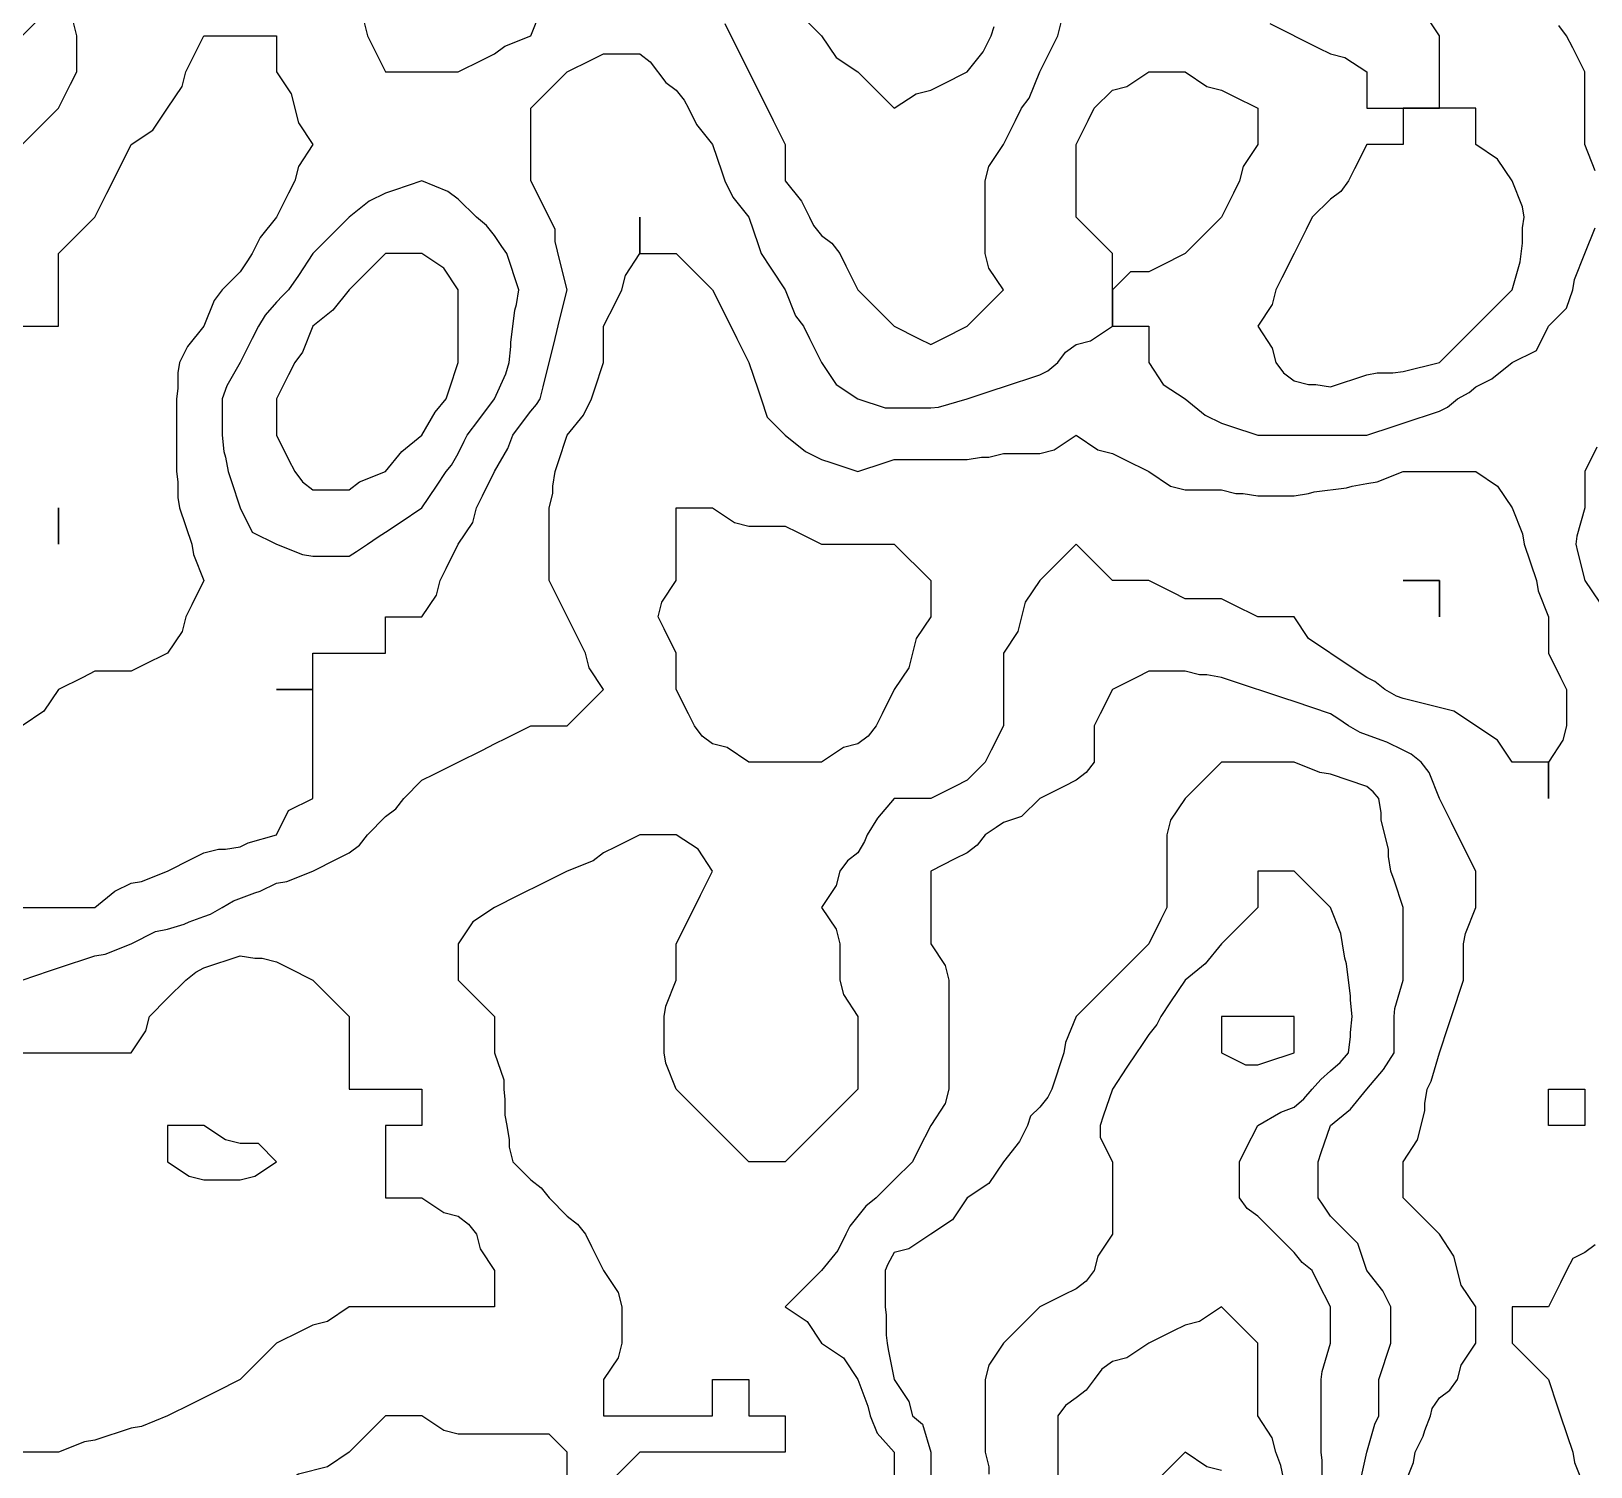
# Model space of a CAD drawing. Header units: inches. Extents: x 794995 to 811195, y 2485918 to 2508058.
# Drawn here: x 807723 to 809010, y 2501596 to 2502782 of the extents above; entities that cross this region are included whole.
import ezdxf

# ---------------------------------------------------------------- set-up
doc = ezdxf.new("R2010")
doc.units = ezdxf.units.IN
doc.header["$MEASUREMENT"] = 0
doc.layers.add('contour', color=7, linetype='Continuous')

msp = doc.modelspace()

# ---------------------------------------------------------------- linework, layer by layer
at = {"layer": 'contour'}
for points in [[(807715.2, 2502688.4), (807745.2, 2502718.4), (807755.2, 2502738.4), (807760.2, 2502748.4), (807760.2, 2502778.4), (807757.2, 2502790.4), (807745.2, 2502808.4), (807715.2, 2502778.4), (807685.2, 2502778.4), (807675.2, 2502758.4), (807670.2, 2502748.4), (807670.2, 2502733.4), (807685.2, 2502718.4), (807685.2, 2502688.4)], [(808855.2, 2502500.9), (808885.2, 2502508.4), (808915.2, 2502538.4), (808945.2, 2502568.4), (808951.8, 2502591.7), (808953.7, 2502606.9), (808953.7, 2502619.8), (808955.2, 2502628.4), (808953.7, 2502636.9), (808945.2, 2502658.4), (808933.2, 2502676.4), (808915.2, 2502688.4), (808915.2, 2502718.4), (808855.2, 2502718.4), (808855.2, 2502688.4), (808825.2, 2502688.4), (808815.2, 2502668.4), (808810.2, 2502658.4), (808803.7, 2502649.8), (808795.2, 2502643.4), (808780.2, 2502628.4), (808775.2, 2502618.4), (808765.2, 2502598.4), (808755.2, 2502578.4), (808750.2, 2502568.4), (808747.2, 2502556.4), (808735.2, 2502538.4), (808747.2, 2502520.4), (808750.2, 2502508.4), (808756.6, 2502499.8), (808765.2, 2502493.4), (808777.2, 2502490.4), (808783.2, 2502490.4), (808795.2, 2502488.4), (808825.2, 2502498.4), (808833.7, 2502499.8), (808846.6, 2502499.8)], [(807985.2, 2502348.4), (807991.2, 2502352.4), (808000.2, 2502358.4), (808009.2, 2502364.4), (808015.2, 2502368.4), (808027.2, 2502376.4), (808045.2, 2502388.4), (808057.2, 2502406.4), (808065.2, 2502418.4), (808069.7, 2502423.8), (808075.2, 2502433.4), (808080.2, 2502443.4), (808082.7, 2502448.4), (808092.3, 2502461.2), (808105.2, 2502478.4), (808114.4, 2502499.1), (808117.2, 2502508.4), (808118.5, 2502521.7), (808118.5, 2502525), (808121.8, 2502551.7), (808123.2, 2502556.4), (808125.2, 2502568.4), (808115.2, 2502598.4), (808111.2, 2502604.4), (808105.2, 2502613.4), (808098.5, 2502621.7), (808090.2, 2502628.4), (808075.2, 2502643.4), (808066.6, 2502649.8), (808045.2, 2502658.4), (808022.7, 2502650.9), (808015.2, 2502648.4), (808001.8, 2502641.7), (807985.2, 2502628.4), (807955.2, 2502598.4), (807943.2, 2502580.4), (807935.2, 2502568.4), (807930.2, 2502563.4), (807925.2, 2502558.4), (807915.9, 2502547.6), (807910.2, 2502538.4), (807905.2, 2502528.4), (807895.2, 2502508.4), (807884.2, 2502489.3), (807880.2, 2502478.4), (807880.2, 2502448.4), (807881.8, 2502435), (807883.2, 2502430.4), (807885.2, 2502418.4), (807887.7, 2502410.9), (807895.2, 2502388.4), (807905.2, 2502368.4), (807925.2, 2502358.4), (807946.6, 2502349.8), (807955.2, 2502348.4)], [(807985.2, 2502403.4), (807993.7, 2502409.8), (808015.2, 2502418.4), (808028.5, 2502435), (808045.2, 2502448.4), (808056.1, 2502467.5), (808065.2, 2502478.4), (808067.7, 2502485.9), (808075.2, 2502508.4), (808075.2, 2502568.4), (808063.2, 2502586.4), (808045.2, 2502598.4), (808015.2, 2502598.4), (807985.2, 2502568.4), (807971.8, 2502551.7), (807955.2, 2502538.4), (807946.6, 2502516.9), (807940.2, 2502508.4), (807935.2, 2502498.4), (807925.2, 2502478.4), (807925.2, 2502448.4), (807935.2, 2502428.4), (807940.2, 2502418.4), (807946.6, 2502409.8), (807955.2, 2502403.4)], [(807745.2, 2502358.4), (807745.2, 2502388.4)], [(808375.2, 2502178.4), (808315.2, 2502178.4), (808297.2, 2502190.4), (808285.2, 2502193.4), (808276.6, 2502199.8), (808270.2, 2502208.4), (808265.2, 2502218.4), (808255.2, 2502238.4), (808255.2, 2502268.4), (808245.2, 2502288.4), (808240.2, 2502298.4), (808243.2, 2502310.4), (808255.2, 2502328.4), (808255.2, 2502388.4), (808285.2, 2502388.4), (808303.2, 2502376.4), (808315.2, 2502373.4), (808345.2, 2502373.4), (808355.2, 2502368.4), (808375.2, 2502358.4), (808435.2, 2502358.4), (808465.2, 2502328.4), (808465.2, 2502298.4), (808453.2, 2502280.4), (808450.2, 2502268.4), (808447.2, 2502256.4), (808435.2, 2502238.4), (808425.2, 2502218.4), (808420.2, 2502208.4), (808413.7, 2502199.8), (808405.2, 2502193.4), (808393.2, 2502190.4)], [(808885.2, 2502298.4), (808885.2, 2502328.4), (808855.2, 2502328.4), (808885.2, 2502328.4)], [(808735.2, 2501928.4), (808742.7, 2501930.9), (808765.2, 2501938.4), (808765.2, 2501968.4), (808705.2, 2501968.4), (808705.2, 2501938.4), (808725.2, 2501928.4)], [(809005.2, 2501878.4), (808975.2, 2501878.4), (808975.2, 2501908.4), (809005.2, 2501908.4)], [(807895.2, 2501833.4), (807907.2, 2501836.4), (807925.2, 2501848.4), (807910.2, 2501863.4), (807895.2, 2501863.4), (807883.2, 2501866.4), (807865.2, 2501878.4), (807835.2, 2501878.4), (807835.2, 2501848.4), (807853.2, 2501836.4), (807865.2, 2501833.4)], [(807985.2, 2501548.4), (808015.2, 2501578.4), (808135.2, 2501578.4), (808165.2, 2501578.4), (808165.2, 2501608.4), (808150.2, 2501623.4), (808075.2, 2501623.4), (808063.2, 2501626.4), (808045.2, 2501638.4), (808015.2, 2501638.4), (807985.2, 2501608.4), (807967.2, 2501596.4), (807943.2, 2501590.4), (807925.2, 2501578.4), (807925.2, 2501548.4)]]:
    msp.add_lwpolyline(points, close=True, dxfattribs=at)
for points in [[(807997.2, 2502790.4), (808000.2, 2502778.4), (808005.2, 2502768.4), (808015.2, 2502748.4), (808075.2, 2502748.4), (808095.2, 2502758.4), (808105.2, 2502763.4), (808113.7, 2502769.8), (808135.2, 2502778.4), (808143.7, 2502799.8)], [(808345.2, 2502808.4), (808375.2, 2502778.4), (808387.2, 2502760.4), (808405.2, 2502748.4), (808435.2, 2502718.4), (808453.2, 2502730.4), (808465.2, 2502733.4), (808475.2, 2502738.4), (808495.2, 2502748.4), (808508.5, 2502765), (808515.2, 2502778.4), (808517.7, 2502785.9)], [(808295.2, 2502788.4), (808305.2, 2502768.4), (808325.2, 2502728.4), (808335.2, 2502708.4), (808345.2, 2502688.4), (808345.2, 2502658.4), (808358.5, 2502641.7), (808365.2, 2502628.4), (808368.5, 2502621.7), (808375.2, 2502613.4), (808383.7, 2502606.9), (808390.2, 2502598.4), (808395.2, 2502588.4), (808405.2, 2502568.4), (808435.2, 2502538.4), (808455.2, 2502528.4), (808465.2, 2502523.4), (808475.2, 2502528.4), (808495.2, 2502538.4), (808525.2, 2502568.4), (808513.2, 2502586.4), (808510.2, 2502598.4), (808510.2, 2502658.4), (808513.2, 2502670.4), (808525.2, 2502688.4), (808535.2, 2502708.4), (808540.2, 2502718.4), (808546.6, 2502726.9), (808555.2, 2502748.4), (808565.2, 2502768.4), (808570.2, 2502778.4), (808573.2, 2502790.4)], [(808745.2, 2502788.4), (808785.2, 2502768.4), (808795.2, 2502763.4), (808807.2, 2502760.4), (808825.2, 2502748.4), (808825.2, 2502718.4), (808855.2, 2502718.4), (808885.2, 2502718.4), (808885.2, 2502778.4), (808873.2, 2502796.4)], [(809013.7, 2502666.9), (809005.2, 2502688.4), (809005.2, 2502748.4), (808995.2, 2502768.4), (808990.2, 2502778.4), (808983.7, 2502786.9)], [(807715.2, 2502538.4), (807745.2, 2502538.4), (807745.2, 2502598.4), (807775.2, 2502628.4), (807785.2, 2502648.4), (807795.2, 2502668.4), (807805.2, 2502688.4), (807823.2, 2502700.4), (807835.2, 2502718.4), (807847.2, 2502736.4), (807850.2, 2502748.4), (807855.2, 2502758.4), (807865.2, 2502778.4), (807925.2, 2502778.4), (807925.2, 2502748.4), (807937.2, 2502730.4), (807943.2, 2502706.4), (807955.2, 2502688.4), (807943.2, 2502670.4), (807940.2, 2502658.4), (807935.2, 2502648.4), (807925.2, 2502628.4), (807911.8, 2502611.7), (807905.2, 2502598.4), (807901.2, 2502592.4), (807895.2, 2502583.4), (807880.2, 2502568.4), (807873.7, 2502559.8), (807865.2, 2502538.4), (807851.8, 2502521.7), (807845.2, 2502508.4), (807843.7, 2502499.8), (807843.7, 2502486.9), (807842.7, 2502478.4), (807842.7, 2502418.4), (807843.7, 2502409.8), (807843.7, 2502396.9), (807845.2, 2502388.4), (807855.2, 2502358.4), (807856.6, 2502349.8), (807865.2, 2502328.4), (807855.2, 2502308.4), (807850.2, 2502298.4), (807847.2, 2502286.4), (807835.2, 2502268.4), (807815.2, 2502258.4), (807805.2, 2502253.4), (807775.2, 2502253.4), (807765.2, 2502248.4), (807745.2, 2502238.4), (807733.2, 2502220.4), (807715.2, 2502208.4)], [(807715.2, 2502058.4), (807775.2, 2502058.4), (807791.8, 2502071.7), (807805.2, 2502078.4), (807813.7, 2502079.8), (807835.2, 2502088.4), (807855.2, 2502098.4), (807865.2, 2502103.4), (807877.2, 2502106.4), (807883.2, 2502106.4), (807895.2, 2502108.4), (807901.8, 2502111.7), (807925.2, 2502118.4), (807935.2, 2502138.4), (807955.2, 2502148.4), (807955.2, 2502238.4), (807925.2, 2502238.4), (807955.2, 2502238.4), (807955.2, 2502268.4), (807985.2, 2502268.4), (808015.2, 2502268.4), (808015.2, 2502298.4), (808045.2, 2502298.4), (808057.2, 2502316.4), (808060.2, 2502328.4), (808065.2, 2502338.4), (808075.2, 2502358.4), (808087.2, 2502376.4), (808090.2, 2502388.4), (808095.2, 2502398.4), (808105.2, 2502418.4), (808116.1, 2502437.5), (808120.2, 2502448.4), (808126.6, 2502456.9), (808135.2, 2502468.4), (808139.8, 2502473.7), (808142.7, 2502478.4), (808145.2, 2502488.4), (808147.2, 2502496.4), (808153.2, 2502520.4), (808155.2, 2502528.4), (808159.2, 2502544.4), (808165.2, 2502568.4), (808159.2, 2502592.4), (808155.2, 2502608.4), (808155.2, 2502618.4), (808145.2, 2502638.4), (808135.2, 2502658.4), (808135.2, 2502718.4), (808165.2, 2502748.4), (808185.2, 2502758.4), (808195.2, 2502763.4), (808225.2, 2502763.4), (808233.7, 2502756.9), (808246.6, 2502739.8), (808255.2, 2502733.4), (808261.8, 2502725), (808265.2, 2502718.4), (808271.8, 2502705), (808285.2, 2502688.4), (808292.7, 2502665.9), (808295.2, 2502658.4), (808301.8, 2502645), (808315.2, 2502628.4), (808322.7, 2502605.9), (808325.2, 2502598.4), (808333.2, 2502586.4), (808345.2, 2502568.4), (808353.7, 2502546.9), (808360.2, 2502538.4), (808365.2, 2502528.4), (808375.2, 2502508.4), (808387.2, 2502490.4), (808405.2, 2502478.4), (808427.7, 2502470.9), (808465.2, 2502470.9), (808471.8, 2502471.7), (808495.2, 2502478.4), (808517.7, 2502485.9), (808525.2, 2502488.4), (808555.2, 2502498.4), (808561.8, 2502501.7), (808570.2, 2502508.4), (808576.6, 2502516.9), (808585.2, 2502523.4), (808597.2, 2502526.4), (808615.2, 2502538.4), (808615.2, 2502598.4), (808585.2, 2502628.4), (808585.2, 2502688.4), (808595.2, 2502708.4), (808600.2, 2502718.4), (808615.2, 2502733.4), (808627.2, 2502736.4), (808645.2, 2502748.4), (808675.2, 2502748.4), (808693.2, 2502736.4), (808705.2, 2502733.4), (808715.2, 2502728.4), (808735.2, 2502718.4), (808735.2, 2502688.4), (808723.2, 2502670.4), (808720.2, 2502658.4), (808715.2, 2502648.4), (808705.2, 2502628.4), (808675.2, 2502598.4), (808655.2, 2502588.4), (808645.2, 2502583.4), (808630.2, 2502583.4), (808615.2, 2502568.4), (808615.2, 2502538.4), (808645.2, 2502538.4), (808645.2, 2502508.4), (808657.2, 2502490.4), (808675.2, 2502478.4), (808691.8, 2502465), (808705.2, 2502458.4), (808712.7, 2502455.9), (808735.2, 2502448.4), (808825.2, 2502448.4), (808847.7, 2502455.9), (808855.2, 2502458.4), (808885.2, 2502468.4), (808891.8, 2502471.7), (808900.2, 2502478.4), (808909.7, 2502483.8), (808915.2, 2502488.4), (808928.5, 2502495), (808945.2, 2502508.4), (808965.2, 2502518.4), (808975.2, 2502538.4), (808990.2, 2502553.4), (808995.2, 2502568.4), (808996.6, 2502576.9), (809005.2, 2502598.4), (809013.7, 2502619.8)], [(807715.2, 2501998.4), (807737.7, 2502005.9), (807745.2, 2502008.4), (807775.2, 2502018.4), (807783.7, 2502019.8), (807805.2, 2502028.4), (807825.2, 2502038.4), (807835.2, 2502040.4), (807849, 2502044.5), (807853.2, 2502046.4), (807865.2, 2502050.9), (807870.6, 2502052.9), (807880.2, 2502058.4), (807889.7, 2502063.8), (807907.2, 2502070.4), (807911.8, 2502071.7), (807925.2, 2502078.4), (807933.7, 2502079.8), (807955.2, 2502088.4), (807975.2, 2502098.4), (807985.2, 2502103.4), (807993.7, 2502109.8), (808000.2, 2502118.4), (808015.2, 2502133.4), (808023.7, 2502139.8), (808030.2, 2502148.4), (808045.2, 2502163.4), (808055.2, 2502168.4), (808075.2, 2502178.4), (808095.2, 2502188.4), (808105.2, 2502193.4), (808115.2, 2502198.4), (808135.2, 2502208.4), (808165.2, 2502208.4), (808195.2, 2502238.4), (808183.2, 2502256.4), (808180.2, 2502268.4), (808175.2, 2502278.4), (808155.2, 2502318.4), (808150.2, 2502328.4), (808150.2, 2502388.4), (808153.2, 2502400.4), (808153.2, 2502406.4), (808155.2, 2502418.4), (808157.7, 2502425.9), (808165.2, 2502448.4), (808178.5, 2502465), (808185.2, 2502478.4), (808187.7, 2502485.9), (808195.2, 2502508.4), (808195.2, 2502538.4), (808205.2, 2502558.4), (808210.2, 2502568.4), (808213.2, 2502580.4), (808225.2, 2502598.4), (808225.2, 2502628.4), (808225.2, 2502598.4), (808255.2, 2502598.4), (808285.2, 2502568.4), (808295.2, 2502548.4), (808305.2, 2502528.4), (808315.2, 2502508.4), (808322.7, 2502485.9), (808325.2, 2502478.4), (808330.2, 2502463.4), (808345.2, 2502448.4), (808361.8, 2502435), (808375.2, 2502428.4), (808382.7, 2502425.9), (808405.2, 2502418.4), (808427.7, 2502425.9), (808435.2, 2502428.4), (808495.2, 2502428.4), (808507.2, 2502430.4), (808513.2, 2502430.4), (808525.2, 2502433.4), (808555.2, 2502433.4), (808567.2, 2502436.4), (808585.2, 2502448.4), (808603.2, 2502436.4), (808615.2, 2502433.4), (808625.2, 2502428.4), (808645.2, 2502418.4), (808663.2, 2502406.4), (808675.2, 2502403.4), (808705.2, 2502403.4), (808717.2, 2502400.4), (808723.2, 2502400.4), (808735.2, 2502398.4), (808765.2, 2502398.4), (808777.2, 2502400.4), (808781.8, 2502401.7), (808808.5, 2502405), (808813.2, 2502406.4), (808825.2, 2502408.4), (808833.7, 2502409.8), (808855.2, 2502418.4), (808915.2, 2502418.4), (808933.2, 2502406.4), (808945.2, 2502388.4), (808953.7, 2502366.9), (808955.2, 2502358.4), (808965.2, 2502328.4), (808966.6, 2502319.8), (808975.2, 2502298.4), (808975.2, 2502268.4), (808985.2, 2502248.4), (808990.2, 2502238.4), (808990.2, 2502208.4), (808987.2, 2502196.4), (808975.2, 2502178.4), (808975.2, 2502148.4), (808975.2, 2502178.4), (808945.2, 2502178.4), (808933.2, 2502196.4), (808897.2, 2502220.4), (808855.2, 2502230.9), (808849.7, 2502232.9), (808840.2, 2502238.4), (808831.8, 2502245), (808825.2, 2502248.4), (808813.2, 2502256.4), (808777.2, 2502280.4), (808765.2, 2502298.4), (808735.2, 2502298.4), (808715.2, 2502308.4), (808705.2, 2502313.4), (808675.2, 2502313.4), (808665.2, 2502318.4), (808645.2, 2502328.4), (808615.2, 2502328.4), (808585.2, 2502358.4), (808555.2, 2502328.4), (808543.2, 2502310.4), (808540.2, 2502298.4), (808537.2, 2502286.4), (808525.2, 2502268.4), (808525.2, 2502208.4), (808515.2, 2502188.4), (808510.2, 2502178.4), (808495.2, 2502163.4), (808485.2, 2502158.4), (808465.2, 2502148.4), (808435.2, 2502148.4), (808421.3, 2502132.2), (808412.7, 2502118.4), (808410.6, 2502112.9), (808405.2, 2502103.4), (808396.6, 2502096.9), (808390.2, 2502088.4), (808387.2, 2502076.4), (808375.2, 2502058.4), (808387.2, 2502040.4), (808390.2, 2502028.4), (808390.2, 2501998.4), (808393.2, 2501986.4), (808405.2, 2501968.4), (808405.2, 2501908.4), (808375.2, 2501878.4), (808345.2, 2501848.4), (808315.2, 2501848.4), (808255.2, 2501908.4), (808246.6, 2501929.8), (808245.2, 2501938.4), (808245.2, 2501968.4), (808246.6, 2501976.9), (808255.2, 2501998.4), (808255.2, 2502028.4), (808265.2, 2502048.4), (808275.2, 2502068.4), (808285.2, 2502088.4), (808273.2, 2502106.4), (808255.2, 2502118.4), (808225.2, 2502118.4), (808205.2, 2502108.4), (808195.2, 2502103.4), (808186.6, 2502096.9), (808165.2, 2502088.4), (808145.2, 2502078.4), (808125.2, 2502068.4), (808105.2, 2502058.4), (808087.2, 2502046.4), (808075.2, 2502028.4), (808075.2, 2501998.4), (808105.2, 2501968.4), (808105.2, 2501938.4), (808112.7, 2501915.9), (808112.7, 2501908.4), (808113.7, 2501899.8), (808113.7, 2501886.9), (808115.2, 2501878.4), (808117.2, 2501866.4), (808117.2, 2501860.4), (808120.2, 2501848.4), (808135.2, 2501833.4), (808143.7, 2501826.9), (808150.2, 2501818.4), (808165.2, 2501803.4), (808173.7, 2501796.9), (808180.2, 2501788.4), (808185.2, 2501778.4), (808195.2, 2501758.4), (808207.2, 2501740.4), (808210.2, 2501728.4), (808210.2, 2501698.4), (808207.2, 2501686.4), (808195.2, 2501668.4), (808195.2, 2501638.4), (808255.2, 2501638.4), (808285.2, 2501638.4), (808285.2, 2501668.4), (808315.2, 2501668.4), (808315.2, 2501638.4), (808345.2, 2501638.4), (808345.2, 2501608.4), (808225.2, 2501608.4), (808195.2, 2501578.4)], [(809015.2, 2502438.4), (809005.2, 2502418.4), (809005.2, 2502388.4), (808998.5, 2502365), (808997.7, 2502358.4), (808999.2, 2502352.4), (809005.2, 2502328.4), (809017.2, 2502310.4)], [(808855.2, 2501578.4), (808863.7, 2501599.8), (808865.2, 2501608.4), (808871.8, 2501621.7), (808873.2, 2501626.4), (808877.7, 2501638.4), (808879.2, 2501644.4), (808885.2, 2501653.4), (808893.7, 2501659.8), (808900.2, 2501668.4), (808903.2, 2501680.4), (808915.2, 2501698.4), (808915.2, 2501728.4), (808903.2, 2501746.4), (808897.2, 2501770.4), (808885.2, 2501788.4), (808855.2, 2501818.4), (808855.2, 2501848.4), (808867.2, 2501866.4), (808873.2, 2501890.4), (808873.2, 2501896.4), (808875.2, 2501908.4), (808878.5, 2501915), (808885.2, 2501938.4), (808892.7, 2501960.9), (808895.2, 2501968.4), (808905.2, 2501998.4), (808905.2, 2502028.4), (808906.6, 2502036.9), (808915.2, 2502058.4), (808915.2, 2502088.4), (808905.2, 2502108.4), (808895.2, 2502128.4), (808885.2, 2502148.4), (808876.6, 2502169.8), (808870.2, 2502178.4), (808861.8, 2502185), (808855.2, 2502188.4), (808841.8, 2502195), (808837.2, 2502196.4), (808819.7, 2502202.9), (808810.2, 2502208.4), (808801.2, 2502214.4), (808795.2, 2502218.4), (808765.2, 2502228.4), (808757.7, 2502230.9), (808712.7, 2502245.9), (808705.2, 2502248.4), (808693.2, 2502250.4), (808687.2, 2502250.4), (808675.2, 2502253.4), (808645.2, 2502253.4), (808635.2, 2502248.4), (808615.2, 2502238.4), (808605.2, 2502218.4), (808600.2, 2502208.4), (808600.2, 2502178.4), (808593.7, 2502169.8), (808585.2, 2502163.4), (808575.2, 2502158.4), (808555.2, 2502148.4), (808540.2, 2502133.4), (808525.2, 2502128.4), (808519.2, 2502124.4), (808510.2, 2502118.4), (808503.7, 2502109.8), (808495.2, 2502103.4), (808485.2, 2502098.4), (808465.2, 2502088.4), (808465.2, 2502028.4), (808477.2, 2502010.4), (808480.2, 2501998.4), (808480.2, 2501908.4), (808477.2, 2501896.4), (808465.2, 2501878.4), (808455.2, 2501858.4), (808450.2, 2501848.4), (808435.2, 2501833.4), (808420.2, 2501818.4), (808411.8, 2501811.7), (808405.2, 2501803.4), (808398.5, 2501795), (808395.2, 2501788.4), (808388.5, 2501775), (808375.2, 2501758.4), (808345.2, 2501728.4), (808363.2, 2501716.4), (808375.2, 2501698.4), (808393.2, 2501686.4), (808405.2, 2501668.4), (808413.2, 2501646.4), (808415.2, 2501638.4), (808421, 2501624.2), (808435.2, 2501608.4), (808435.2, 2501578.4)], [(808819.7, 2501583.8), (808825.2, 2501608.4), (808831.8, 2501631.7), (808835.2, 2501638.4), (808835.2, 2501668.4), (808845.2, 2501698.4), (808845.2, 2501728.4), (808838.5, 2501741.7), (808825.2, 2501758.4), (808817.7, 2501780.9), (808795.2, 2501803.4), (808789.2, 2501812.4), (808785.2, 2501818.4), (808785.2, 2501848.4), (808787.7, 2501855.9), (808795.2, 2501878.4), (808811.8, 2501891.7), (808825.2, 2501908.4), (808839, 2501924.5), (808847.7, 2501938.4), (808847.7, 2501968.4), (808848.5, 2501975), (808855.2, 2501998.4), (808855.2, 2502058.4), (808847.7, 2502080.9), (808845.2, 2502088.4), (808843.2, 2502100.4), (808843.2, 2502106.4), (808837.2, 2502130.4), (808837.2, 2502136.4), (808835.2, 2502148.4), (808830.6, 2502153.8), (808825.2, 2502158.4), (808795.2, 2502168.4), (808786.6, 2502169.8), (808765.2, 2502178.4), (808705.2, 2502178.4), (808675.2, 2502148.4), (808663.2, 2502130.4), (808660.2, 2502118.4), (808660.2, 2502058.4), (808655.2, 2502048.4), (808645.2, 2502028.4), (808615.2, 2501998.4), (808585.2, 2501968.4), (808576.6, 2501946.9), (808575.2, 2501938.4), (808565.2, 2501908.4), (808561.8, 2501901.7), (808555.2, 2501893.4), (808547.7, 2501885.9), (808545.2, 2501878.4), (808538.5, 2501865), (808525.2, 2501848.4), (808513.2, 2501830.4), (808495.2, 2501818.4), (808483.2, 2501800.4), (808465.2, 2501788.4), (808447.2, 2501776.4), (808435.2, 2501773.4), (808429.7, 2501763.8), (808427.7, 2501758.4), (808427.7, 2501728.4), (808428.5, 2501721.7), (808428.5, 2501705), (808429.2, 2501698.4), (808430.2, 2501693.4), (808435.2, 2501668.4), (808447.2, 2501650.4), (808450.2, 2501638.4), (808458.5, 2501631.7), (808465.2, 2501608.4), (808465.2, 2501578.4)], [(808788.5, 2501585), (808788.5, 2501601.7), (808787.7, 2501608.4), (808787.7, 2501668.4), (808788.5, 2501675), (808795.2, 2501698.4), (808795.2, 2501728.4), (808785.2, 2501748.4), (808780.2, 2501758.4), (808771.8, 2501765), (808765.2, 2501773.4), (808735.2, 2501803.4), (808726.6, 2501809.8), (808720.2, 2501818.4), (808720.2, 2501848.4), (808725.2, 2501858.4), (808735.2, 2501878.4), (808754.2, 2501889.3), (808765.2, 2501893.4), (808773.2, 2501900.4), (808780.2, 2501908.4), (808787.2, 2501916.4), (808795.2, 2501923.4), (808803.2, 2501930.4), (808810.2, 2501938.4), (808811.8, 2501951.7), (808811.8, 2501955), (808813.2, 2501968.4), (808811.8, 2501981.7), (808811.8, 2501985), (808808.5, 2502011.7), (808807.2, 2502016.4), (808805.2, 2502028.4), (808803.7, 2502036.9), (808795.2, 2502058.4), (808765.2, 2502088.4), (808735.2, 2502088.4), (808735.2, 2502058.4), (808705.2, 2502028.4), (808691.8, 2502011.7), (808675.2, 2501998.4), (808663.2, 2501980.4), (808655.2, 2501968.4), (808651.8, 2501961.7), (808645.2, 2501953.4), (808639.2, 2501944.4), (808635.2, 2501938.4), (808627.2, 2501926.4), (808615.2, 2501908.4), (808607.7, 2501885.9), (808605.2, 2501878.4), (808605.2, 2501868.4), (808615.2, 2501848.4), (808615.2, 2501788.4), (808603.2, 2501770.4), (808600.2, 2501758.4), (808593.7, 2501749.8), (808585.2, 2501743.4), (808575.2, 2501738.4), (808555.2, 2501728.4), (808525.2, 2501698.4), (808513.2, 2501680.4), (808510.2, 2501668.4), (808510.2, 2501608.4), (808513.2, 2501596.4), (808513.2, 2501590.4)], [(807715.2, 2501938.4), (807805.2, 2501938.4), (807817.2, 2501956.4), (807820.2, 2501968.4), (807835.2, 2501983.4), (807850.2, 2501998.4), (807858.5, 2502005), (807865.2, 2502008.4), (807895.2, 2502018.4), (807907.2, 2502016.4), (807913.2, 2502016.4), (807925.2, 2502013.4), (807935.2, 2502008.4), (807955.2, 2501998.4), (807985.2, 2501968.4), (807985.2, 2501908.4), (808045.2, 2501908.4), (808045.2, 2501878.4), (808015.2, 2501878.4), (808015.2, 2501848.4), (808015.2, 2501818.4), (808045.2, 2501818.4), (808063.2, 2501806.4), (808075.2, 2501803.4), (808083.7, 2501796.9), (808090.2, 2501788.4), (808093.2, 2501776.4), (808105.2, 2501758.4), (808105.2, 2501728.4), (807985.2, 2501728.4), (807967.2, 2501716.4), (807955.2, 2501713.4), (807945.2, 2501708.4), (807925.2, 2501698.4), (807895.2, 2501668.4), (807875.2, 2501658.4), (807855.2, 2501648.4), (807835.2, 2501638.4), (807813.7, 2501629.8), (807805.2, 2501628.4), (807775.2, 2501618.4), (807766.6, 2501616.9), (807745.2, 2501608.4), (807715.2, 2501608.4)], [(809013.7, 2501779.8), (809005.2, 2501773.4), (808995.2, 2501768.4), (808990.2, 2501758.4), (808985.2, 2501748.4), (808975.2, 2501728.4), (808945.2, 2501728.4), (808945.2, 2501698.4), (808975.2, 2501668.4), (808982.7, 2501645.9), (808985.2, 2501638.4), (808995.2, 2501608.4), (808996.6, 2501599.8), (809005.2, 2501578.4)], [(808756.6, 2501586.9), (808754.2, 2501597.5), (808750.2, 2501608.4), (808747.2, 2501620.4), (808735.2, 2501638.4), (808735.2, 2501698.4), (808705.2, 2501728.4), (808687.2, 2501716.4), (808675.2, 2501713.4), (808665.2, 2501708.4), (808645.2, 2501698.4), (808627.2, 2501686.4), (808615.2, 2501683.4), (808606.6, 2501676.9), (808600.2, 2501668.4), (808593.7, 2501659.8), (808585.2, 2501653.4), (808576.6, 2501646.9), (808570.2, 2501638.4), (808570.2, 2501578.4)], [(808705.2, 2501593.4), (808693.2, 2501596.4), (808675.2, 2501608.4), (808645.2, 2501578.4)]]:
    msp.add_lwpolyline(points, dxfattribs=at)

doc.saveas('drawing.dxf')
